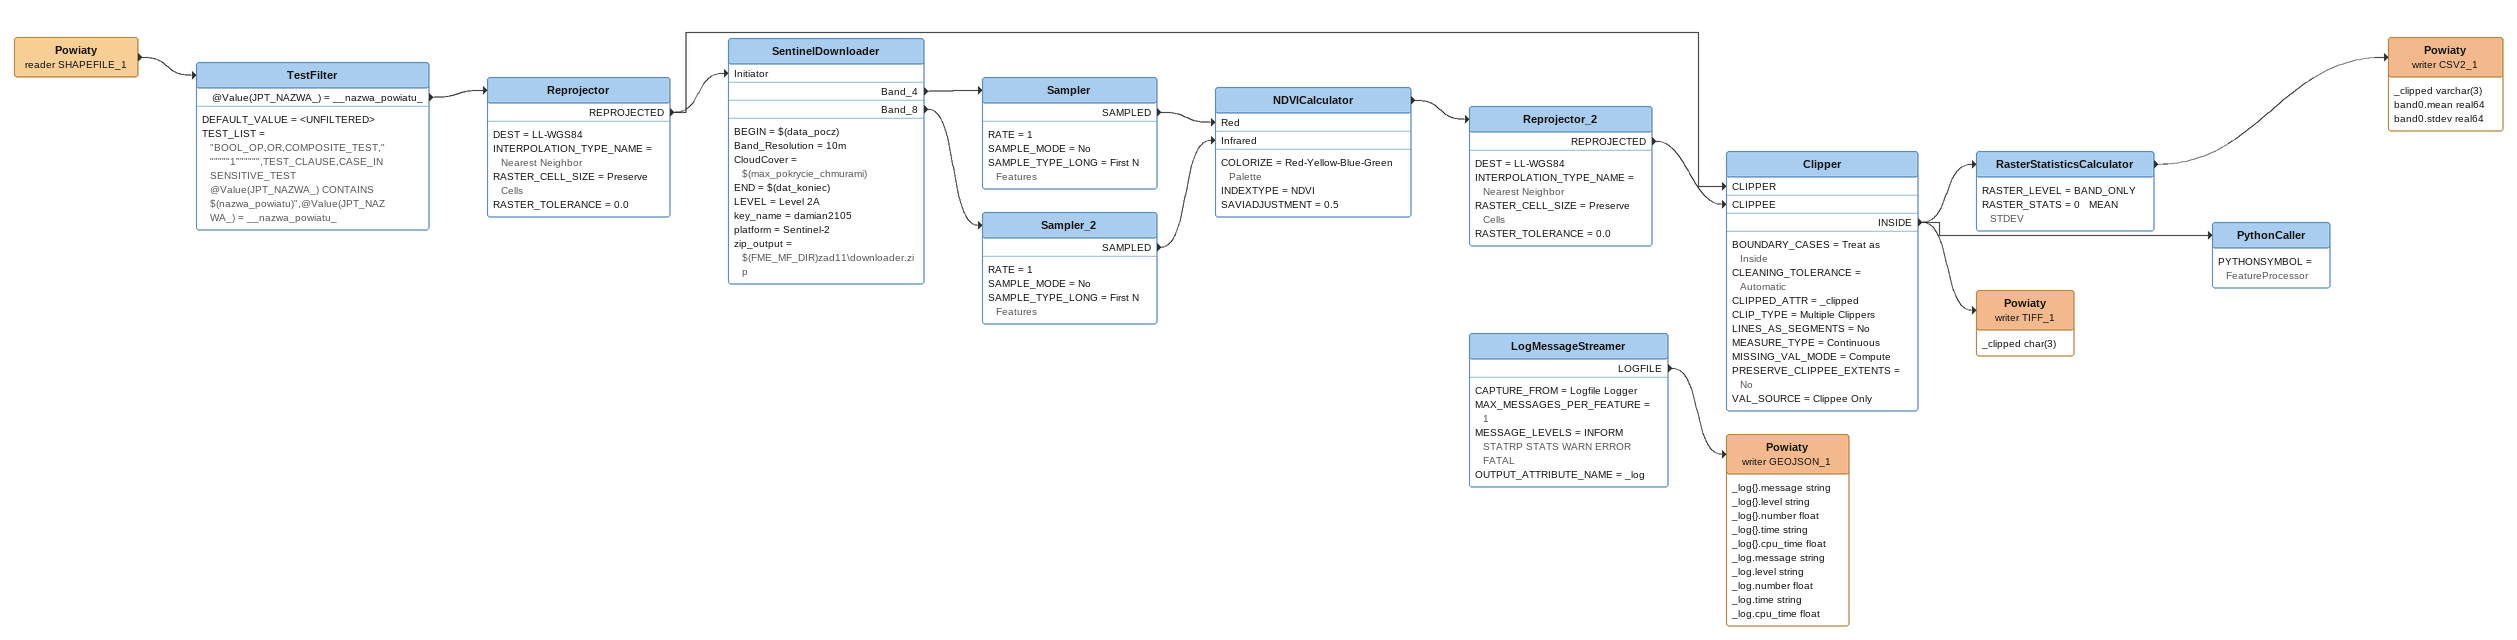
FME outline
Powiaty (reader SHAPEFILE_1)
    -> TestFilter
TestFilter
    DEFAULT_VALUE = <UNFILTERED>
    TEST_LIST = "BOOL_OP,OR,COMPOSITE_TEST,""""""1"""""",TEST_CLAUSE,CASE_INSENSITIVE_TEST @Value(JPT_NAZWA_) CONTAINS $(nazwa_powiatu)",@Value(JPT_NAZWA_) = __nazwa_powiatu_
    @Value(JPT_NAZWA_) = __nazwa_powiatu_ -> Reprojector
Reprojector
    DEST = LL-WGS84
    INTERPOLATION_TYPE_NAME = Nearest Neighbor
    RASTER_CELL_SIZE = Preserve Cells
    RASTER_TOLERANCE = 0.0
    REPROJECTED -> SentinelDownloader [Initiator]
    REPROJECTED -> Clipper [CLIPPER]
SentinelDownloader
    BEGIN = $(data_pocz)
    Band_Resolution = 10m
    CloudCover = $(max_pokrycie_chmurami)
    END = $(dat_koniec)
    LEVEL = Level 2A
    key_name = damian2105
    platform = Sentinel-2
    zip_output = $(FME_MF_DIR)zad11\downloader.zip
    Band_4 -> Sampler
    Band_8 -> Sampler_2
Sampler
    RATE = 1
    SAMPLE_MODE = No
    SAMPLE_TYPE_LONG = First N Features
    SAMPLED -> NDVICalculator [Red]
Sampler_2
    RATE = 1
    SAMPLE_MODE = No
    SAMPLE_TYPE_LONG = First N Features
    SAMPLED -> NDVICalculator [Infrared]
NDVICalculator
    COLORIZE = Red-Yellow-Blue-Green Palette
    INDEXTYPE = NDVI
    SAVIADJUSTMENT = 0.5
    -> Reprojector_2
Reprojector_2
    DEST = LL-WGS84
    INTERPOLATION_TYPE_NAME = Nearest Neighbor
    RASTER_CELL_SIZE = Preserve Cells
    RASTER_TOLERANCE = 0.0
    REPROJECTED -> Clipper [CLIPPEE]
Clipper
    BOUNDARY_CASES = Treat as Inside
    CLEANING_TOLERANCE = Automatic
    CLIPPED_ATTR = _clipped
    CLIP_TYPE = Multiple Clippers
    LINES_AS_SEGMENTS = No
    MEASURE_TYPE = Continuous
    MISSING_VAL_MODE = Compute
    PRESERVE_CLIPPEE_EXTENTS = No
    VAL_SOURCE = Clippee Only
    INSIDE -> RasterStatisticsCalculator
    INSIDE -> PythonCaller
    INSIDE -> Powiaty (writer TIFF_1)
RasterStatisticsCalculator
    RASTER_LEVEL = BAND_ONLY
    RASTER_STATS = 0   MEAN   STDEV
    -> Powiaty (writer CSV2_1)
Powiaty (writer CSV2_1)
    attributes: _clipped varchar(3), band0.mean real64, band0.stdev real64
PythonCaller
    PYTHONSYMBOL = FeatureProcessor
Powiaty (writer TIFF_1)
    attributes: _clipped char(3)
LogMessageStreamer
    CAPTURE_FROM = Logfile Logger
    MAX_MESSAGES_PER_FEATURE = 1
    MESSAGE_LEVELS = INFORM STATRP STATS WARN ERROR FATAL
    OUTPUT_ATTRIBUTE_NAME = _log
    LOGFILE -> Powiaty (writer GEOJSON_1)
Powiaty (writer GEOJSON_1)
    attributes: _log{}.message string, _log{}.level string, _log{}.number float, _log{}.time string, _log{}.cpu_time float, _log.message string, _log.level string, _log.number float, _log.time string, _log.cpu_time float
